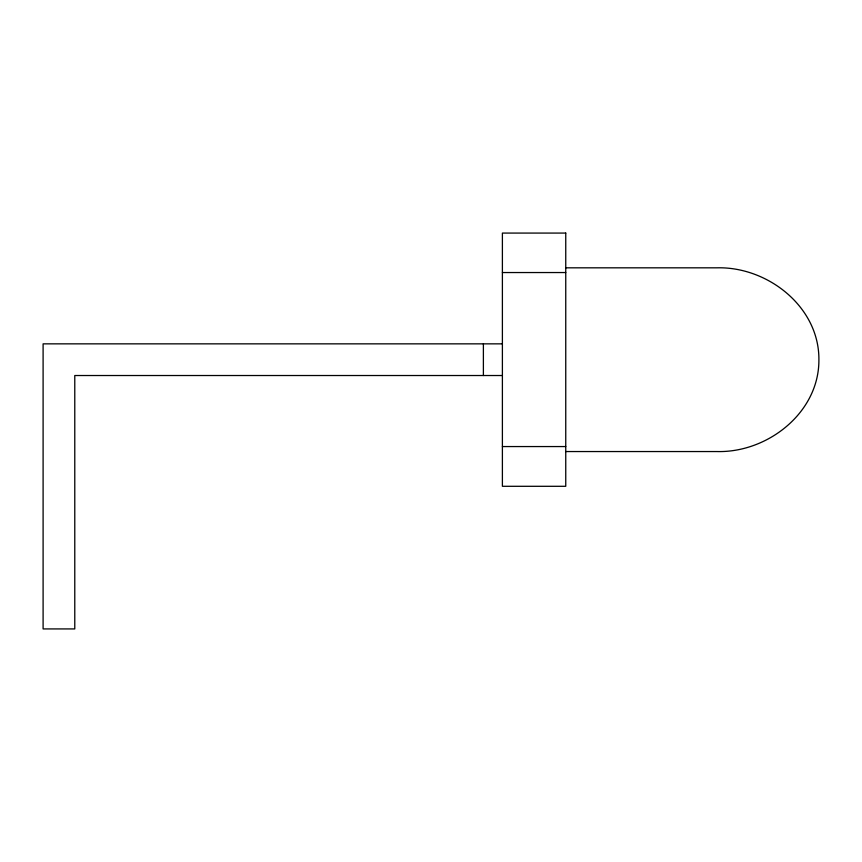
<?xml version="1.0" encoding="UTF-8"?>
<svg xmlns="http://www.w3.org/2000/svg" width="862" height="862" viewBox="0 0 862 862"><rect width="100%" height="100%" fill="white"/><g stroke="black" fill="none" stroke-linecap="round" stroke-linejoin="round"><path stroke-width="1.29" d="M565.752 267.823L716.936 267.823C767.568 266.444 819.277 306.775 818.9 359.68C819.277 412.596 767.568 452.927 716.936 451.548L565.752 451.548M502.395 272.543L565.752 272.543M502.395 343.852L43.1 343.852L43.1 628.926L74.778 628.926L74.778 375.52L502.395 375.52M502.395 446.559L565.752 446.559M483.388 343.852L483.388 375.52M565.752 233.074L502.395 233.074L502.395 486.297L565.752 486.297L565.752 233.074"/></g></svg>
